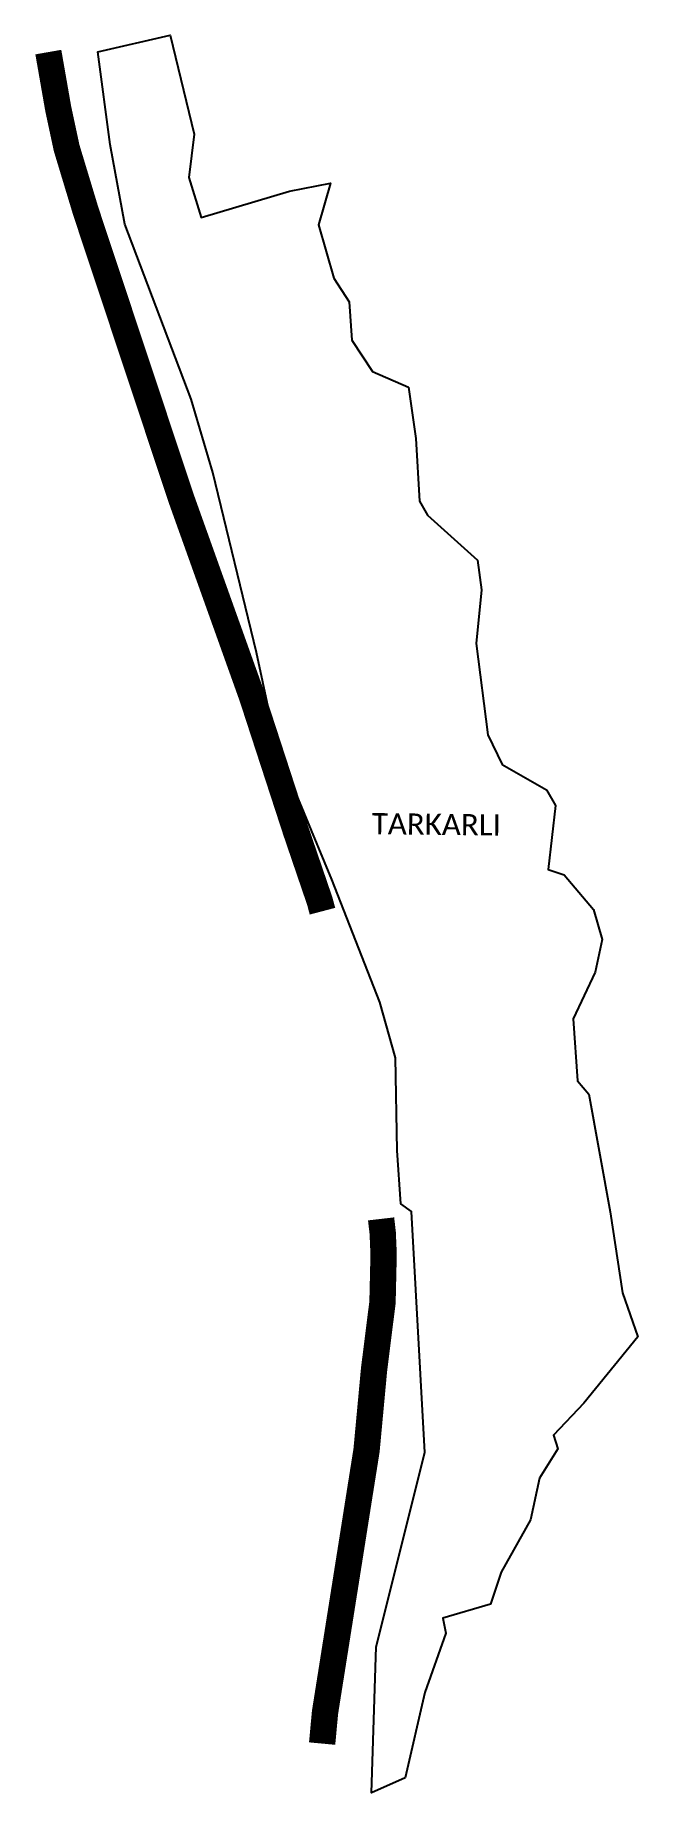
# Model space of a CAD drawing. Header units: metres. Extents: x 337831 to 338975, y 1769624 to 1772960.
import ezdxf

# ---------------------------------------------------------------- set-up
doc = ezdxf.new("R2010")
doc.units = ezdxf.units.M
doc.layers.add('NATURALLY PROTECTED', color=3, linetype='Continuous')
doc.layers.add('VILLAGE NAME', color=250, linetype='Continuous')

msp = doc.modelspace()

# ---------------------------------------------------------------- linework, layer by layer
at = {"color": 3}
for points in [[(338539.9, 1772291.6), (338553.9, 1772194.5), (338560.4, 1772075.3), (338576, 1772048.8), (338670.8, 1771963.7), (338678.1, 1771907), (338668.3, 1771805.6), (338690.1, 1771632.1), (338717.5, 1771575.9), (338801.4, 1771527.8), (338818.8, 1771497.7), (338804.9, 1771376.5), (338835.2, 1771366), (338890.7, 1771300.8), (338907.2, 1771243.8), (338894.2, 1771181.4), (338852.4, 1771092.8), (338860.3, 1770975.5), (338881.8, 1770950), (338922.2, 1770727), (338946.1, 1770573), (338975, 1770489.6), (338872.3, 1770363.8), (338815, 1770303.1), (338823.2, 1770277.1), (338788.5, 1770221.3), (338771.3, 1770142.5), (338715.6, 1770043.2), (338695.3, 1769982.5), (338605.2, 1769955.4), (338610.7, 1769927.1), (338570.9, 1769814.8), (338533.5, 1769652.8), (338469.8, 1769624.2), (338478.3, 1769901.1), (338570.6, 1770270), (338545.2, 1770727.5), (338525.1, 1770742.1), (338518, 1770843.1), (338515.1, 1771019), (338485.4, 1771124.4), (338394.2, 1771357.5), (338288.9, 1771610.4), (338251.3, 1771788.3), (338168.1, 1772130.1), (338127, 1772268.9), (338001.6, 1772600.9), (337973.7, 1772752.5), (337949.9, 1772927.9), (338087.4, 1772959.8), (338133.1, 1772771.8), (338122.5, 1772689.8), (338145.9, 1772614), (338314.1, 1772663.9), (338391.5, 1772678.9), (338369, 1772599.5), (338397.9, 1772498.8), (338426.8, 1772453.7), (338432, 1772380.7), (338471.5, 1772321.7)], [(338471.5, 1772321.7), (338539.9, 1772291.6)]]:
    msp.add_lwpolyline(points, dxfattribs=at)
at = {"layer": 'NATURALLY PROTECTED', "color": 116, "true_color": 0x136734, "const_width": 50, "flags": 128}
for points in [[(337856.1, 1772927.6), (337856.1, 1772927.6), (337874.9, 1772820.2), (337890.9, 1772745.5), (337927.3, 1772625.2), (337973.8, 1772485.2), (338050.3, 1772255), (338108.1, 1772081.1), (338243.1, 1771703.7), (338326.2, 1771448.7), (338371.5, 1771315.9), (338376.4, 1771297.3)], [(338487.7, 1770713.4), (338490.8, 1770686.5), (338492.5, 1770646.1), (338490.4, 1770555.1), (338474.4, 1770428), (338460.1, 1770274.3), (338443.9, 1770172.3), (338428.9, 1770077.3), (338381.3, 1769777), (338375.8, 1769717.7)]]:
    msp.add_lwpolyline(points, dxfattribs=at)

# ---------------------------------------------------------------- texts
at = {"layer": 'VILLAGE NAME', "insert": (338470.2, 1771483.6), "char_height": 40.108, "attachment_point": 1, "rotation": 359.3742}
msp.add_mtext_dynamic_manual_height_columns('{\\fCalibri|b0|i0|c0|p34;TARKARLI}', width=1589.786, gutter_width=805.5, heights=[0], dxfattribs=at)

doc.saveas('drawing.dxf')
